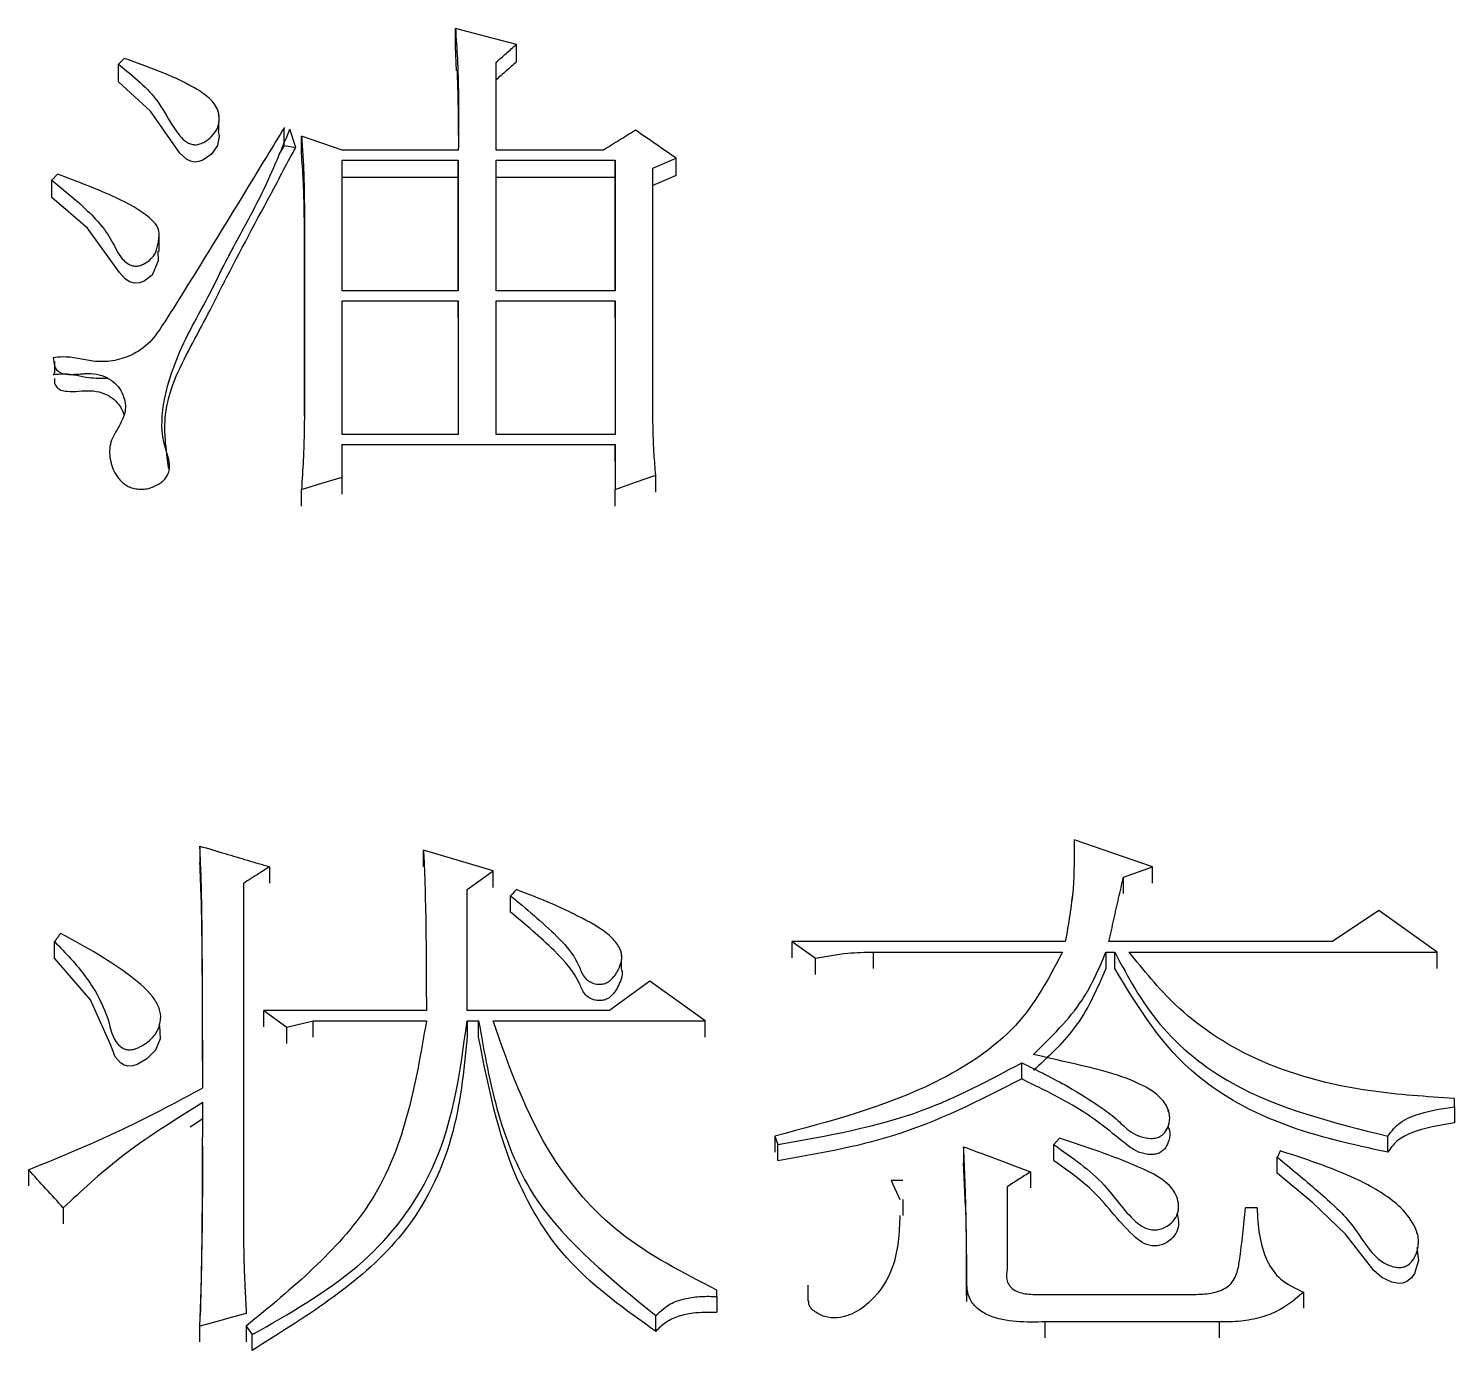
# Model space of a CAD drawing. Header units: millimetres. Extents: x 2063 to 4500, y 825 to 2548.
# Drawn here: x 2682.61 to 2687.93, y 2291.07 to 2296 of the extents above; entities that cross this region are included whole.
import ezdxf

# ---------------------------------------------------------------- set-up
doc = ezdxf.new("R2010")
doc.units = ezdxf.units.MM

msp = doc.modelspace()

# ---------------------------------------------------------------- linework, layer by layer
at = {"color": 7, "linetype": 'Continuous', "lineweight": 25}
for p, q in [((2684.2046, 2295.9317), (2684.2046, 2295.9971)), ((2684.2091, 2295.84), (2684.2046, 2295.9317)), ((2684.4318, 2295.8725), (2684.4318, 2295.9379)), ((2682.9715, 2295.886), (2682.9498, 2295.8638)), ((2682.9498, 2295.7985), (2682.9498, 2295.8638)), ((2684.3561, 2295.5441), (2684.3561, 2295.8712)), ((2683.323, 2295.6706), (2683.323, 2295.68)), ((2683.323, 2295.6149), (2683.323, 2295.6508)), ((2683.6097, 2295.5536), (2683.5881, 2295.6223)), ((2683.6313, 2295.5313), (2683.6313, 2295.5962)), ((2683.5664, 2295.561), (2683.5478, 2295.5308)), ((2683.5664, 2295.561), (2683.6097, 2295.5536)), ((2684.2155, 2295.5441), (2683.7828, 2295.5441)), ((2684.7563, 2295.5441), (2684.3561, 2295.5441)), ((2683.7828, 2295.5068), (2684.2155, 2295.5068)), ((2683.7828, 2295.0205), (2683.7828, 2295.5068)), ((2684.2155, 2295.5068), (2684.2155, 2295.0205)), ((2684.2155, 2295.442), (2684.2155, 2295.5068)), ((2684.3561, 2295.5068), (2684.7996, 2295.5068)), ((2684.3561, 2295.0205), (2684.3561, 2295.5068)), ((2684.7996, 2295.5068), (2684.7996, 2295.0205)), ((2684.7996, 2295.442), (2684.7996, 2295.5068)), ((2685.0268, 2295.4494), (2685.0268, 2295.5143)), ((2682.7227, 2295.4546), (2682.701, 2295.4322)), ((2684.2155, 2295.442), (2683.7828, 2295.442)), ((2684.2155, 2295.0205), (2684.2155, 2295.442)), ((2684.7996, 2295.442), (2684.3561, 2295.442)), ((2684.7996, 2295.0205), (2684.7996, 2295.442)), ((2684.9402, 2294.5458), (2684.9402, 2295.477)), ((2685.0268, 2295.4494), (2684.9402, 2295.4122)), ((2682.701, 2295.3675), (2682.701, 2295.4322)), ((2683.6421, 2295.3426), (2683.6421, 2294.5534)), ((2683.6421, 2295.3426), (2683.6421, 2295.278)), ((2683.6421, 2294.5534), (2683.6421, 2295.278)), ((2683.1012, 2295.1669), (2683.1012, 2295.2317)), ((2684.2155, 2295.0205), (2683.7828, 2295.0205)), ((2684.7996, 2295.0205), (2684.3561, 2295.0205)), ((2683.7828, 2294.9829), (2684.2155, 2294.9829)), ((2683.7828, 2294.4854), (2683.7828, 2294.9829)), ((2684.2155, 2294.9829), (2684.2155, 2294.4854)), ((2684.2155, 2294.9188), (2684.2155, 2294.9829)), ((2684.3561, 2294.9829), (2684.7996, 2294.9829)), ((2684.3561, 2294.4854), (2684.3561, 2294.9829)), ((2684.7996, 2294.9829), (2684.7996, 2294.4854)), ((2684.7996, 2294.9188), (2684.7996, 2294.9829)), ((2682.7119, 2294.7465), (2682.7119, 2294.7571)), ((2684.2155, 2294.4854), (2683.7828, 2294.4854)), ((2684.7996, 2294.4854), (2684.3561, 2294.4854)), ((2683.7828, 2294.4475), (2684.7996, 2294.4475)), ((2683.7828, 2294.3263), (2683.7828, 2294.4475)), ((2684.7996, 2294.4475), (2684.7996, 2294.2808)), ((2684.7996, 2294.3842), (2684.7996, 2294.4475)), ((2683.7828, 2294.2632), (2683.7828, 2294.3263)), ((2684.951, 2294.2708), (2684.951, 2294.3339)), ((2683.6313, 2294.2178), (2683.6313, 2294.2808)), ((2684.7996, 2294.2177), (2684.7996, 2294.2808)), ((2683.2527, 2292.9522), (2683.2527, 2292.891)), ((2686.8008, 2292.875), (2686.5087, 2292.9754)), ((2684.3453, 2292.8595), (2684.0857, 2292.9368)), ((2684.0857, 2292.8756), (2684.0857, 2292.9368)), ((2683.5124, 2292.875), (2683.5124, 2292.8138)), ((2684.2479, 2292.7899), (2684.3453, 2292.8595)), ((2684.3453, 2292.7984), (2684.3453, 2292.8595)), ((2686.6926, 2292.8363), (2686.8008, 2292.875)), ((2686.6926, 2292.7752), (2686.6926, 2292.8363)), ((2686.8008, 2292.8138), (2686.8008, 2292.875)), ((2683.415, 2292.8131), (2683.415, 2291.5973)), ((2684.2479, 2292.3399), (2684.2479, 2292.7899)), ((2684.4103, 2292.7055), (2684.4103, 2292.7668)), ((2686.5017, 2292.7659), (2686.4999, 2292.7455)), ((2687.6446, 2292.7125), (2687.4715, 2292.5962)), ((2687.8609, 2292.5574), (2687.6446, 2292.7125)), ((2682.7118, 2292.5352), (2682.7118, 2292.5962)), ((2685.4595, 2292.5962), (2685.546, 2292.5342)), ((2686.4763, 2292.5962), (2685.4595, 2292.5962)), ((2685.4595, 2292.5355), (2685.4595, 2292.5962)), ((2687.4715, 2292.5962), (2686.6386, 2292.5962)), ((2684.8227, 2292.5432), (2684.8227, 2292.5542)), ((2684.8227, 2292.4932), (2684.8227, 2292.5287)), ((2685.546, 2292.4735), (2685.546, 2292.5342)), ((2685.7623, 2292.5574), (2686.4655, 2292.5574)), ((2685.7623, 2292.4968), (2685.7623, 2292.5574)), ((2686.6277, 2292.5574), (2686.6602, 2292.5574)), ((2686.6277, 2292.5574), (2686.6277, 2292.4968)), ((2686.6602, 2292.4968), (2686.6602, 2292.5574)), ((2686.7143, 2292.5574), (2687.8609, 2292.5574)), ((2687.8609, 2292.4968), (2687.8609, 2292.5574)), ((2684.9294, 2292.4487), (2684.778, 2292.3399)), ((2685.135, 2292.301), (2684.9294, 2292.4487)), ((2683.102, 2292.3419), (2683.102, 2292.3455)), ((2683.4907, 2292.3399), (2683.5773, 2292.2776)), ((2684.0965, 2292.3399), (2683.4907, 2292.3399)), ((2683.4907, 2292.2795), (2683.4907, 2292.3399)), ((2683.5773, 2292.2776), (2683.6746, 2292.301)), ((2683.6746, 2292.301), (2684.0965, 2292.301)), ((2683.6746, 2292.2406), (2683.6746, 2292.301)), ((2684.778, 2292.3399), (2684.2479, 2292.3399)), ((2684.2479, 2292.301), (2684.2912, 2292.301)), ((2684.2479, 2292.301), (2684.2479, 2292.2406)), ((2684.2912, 2292.2406), (2684.2912, 2292.301)), ((2684.3453, 2292.301), (2685.135, 2292.301)), ((2685.135, 2292.2406), (2685.135, 2292.301)), ((2683.102, 2292.2848), (2683.102, 2292.2883)), ((2683.5773, 2292.2173), (2683.5773, 2292.2776)), ((2686.314, 2292.0847), (2686.314, 2292.1452)), ((2683.2636, 2291.9911), (2683.2636, 2291.9944)), ((2687.9258, 2291.9812), (2687.9258, 2292.0124)), ((2687.9258, 2291.9812), (2687.9258, 2291.9212)), ((2683.2636, 2291.9365), (2683.2166, 2291.9051)), ((2686.8595, 2291.9642), (2686.8596, 2291.9705)), ((2685.3946, 2291.8717), (2685.4054, 2291.8404)), ((2685.3946, 2291.8717), (2685.3946, 2291.8119)), ((2685.4054, 2291.7806), (2685.4054, 2291.8404)), ((2686.0977, 2291.8325), (2686.0977, 2291.7728)), ((2686.4547, 2291.8638), (2686.433, 2291.8403)), ((2687.677, 2291.8119), (2687.677, 2291.8717)), ((2686.104, 2291.6102), (2686.0977, 2291.7725)), ((2687.266, 2291.7335), (2687.266, 2291.7935)), ((2682.6147, 2291.7462), (2682.6147, 2291.6866)), ((2686.3465, 2291.7385), (2686.3465, 2291.6789)), ((2685.8271, 2291.7071), (2685.8602, 2291.6363)), ((2685.8706, 2291.7071), (2685.8271, 2291.7071)), ((2686.26, 2291.6836), (2686.26, 2291.3771)), ((2685.8721, 2291.5758), (2685.8721, 2291.6353)), ((2686.8908, 2291.6472), (2686.8908, 2291.6482)), ((2682.7443, 2291.6052), (2682.7443, 2291.5458)), ((2687.1903, 2291.6051), (2687.147, 2291.6051)), ((2687.7852, 2291.5095), (2687.7852, 2291.5173)), ((2685.1782, 2291.2747), (2685.1782, 2291.2984)), ((2685.5178, 2291.3168), (2685.5178, 2291.2577)), ((2686.1085, 2291.2787), (2686.1085, 2291.3378)), ((2686.1085, 2291.2784), (2686.1085, 2291.2935)), ((2686.1086, 2291.3157), (2686.1086, 2291.2563)), ((2687.3634, 2291.2905), (2687.3634, 2291.2315)), ((2685.1782, 2291.2747), (2685.1782, 2291.2157)), ((2686.3898, 2291.2826), (2686.9631, 2291.2826)), ((2684.9511, 2291.1449), (2684.9511, 2291.2037)), ((2683.2528, 2291.1055), (2683.2528, 2291.1643)), ((2683.4258, 2291.1643), (2683.4475, 2291.1327)), ((2683.4258, 2291.1643), (2683.4258, 2291.1055)), ((2683.4258, 2291.1643), (2683.4258, 2291.1527)), ((2687.0496, 2291.1801), (2686.4006, 2291.1801)), ((2686.4006, 2291.1801), (2686.4006, 2291.1212)), ((2687.0496, 2291.1801), (2687.0496, 2291.1212))]:
    msp.add_line(p, q, dxfattribs=at)
at = {"color": 7, "linetype": 'Continuous', "lineweight": 25, "flags": 128}
for points in [[(2684.4318, 2295.9379), (2684.3182, 2295.9675), (2684.2046, 2295.9971)], [(2683.3215, 2295.6136), (2683.325, 2295.5958), (2683.3183, 2295.5613), (2683.2961, 2295.5296), (2683.2637, 2295.5066), (2683.2491, 2295.5013), (2683.2343, 2295.4994), (2683.218, 2295.5025), (2683.2028, 2295.51), (2683.1785, 2295.5325), (2683.0693, 2295.689), (2682.9498, 2295.7985), (2682.9498, 2295.7985)], [(2683.5664, 2295.561), (2683.5664, 2295.5902), (2683.5664, 2295.6081), (2683.5664, 2295.626)], [(2683.7828, 2295.5441), (2683.707, 2295.5701), (2683.6313, 2295.5962)], [(2684.9402, 2295.477), (2684.9835, 2295.4956), (2685.0268, 2295.5143)], [(2683.0969, 2295.1677), (2683.0975, 2295.1324), (2683.0746, 2295.0785), (2683.0452, 2295.0563), (2683.0276, 2295.0497), (2683.0098, 2295.0482), (2682.9911, 2295.0535), (2682.9745, 2295.0648), (2682.9538, 2295.0879), (2682.834, 2295.2535), (2682.701, 2295.3675), (2682.701, 2295.3675)], [(2683.6313, 2294.2808), (2683.7071, 2294.3036), (2683.7828, 2294.3263)], [(2684.7996, 2294.2808), (2684.8753, 2294.3074), (2684.951, 2294.3339)], [(2684.4318, 2292.7899), (2684.4263, 2292.784), (2684.4183, 2292.7754), (2684.4102, 2292.7667)], [(2683.1016, 2292.2843), (2683.1027, 2292.2823), (2683.1051, 2292.2341), (2683.0875, 2292.192), (2683.0558, 2292.1602), (2683.0197, 2292.1393), (2683.0026, 2292.1341), (2682.9842, 2292.1331), (2682.9713, 2292.1365), (2682.9568, 2292.1455), (2682.938, 2292.1673), (2682.9195, 2292.2135), (2682.8454, 2292.3792), (2682.7118, 2292.5352), (2682.7118, 2292.5352)], [(2686.433, 2291.7806), (2686.433, 2291.8022), (2686.433, 2291.8213), (2686.433, 2291.8403)], [(2687.7852, 2291.4573), (2687.7914, 2291.4083), (2687.7769, 2291.3606), (2687.7653, 2291.3438), (2687.7484, 2291.33), (2687.7339, 2291.3247), (2687.7182, 2291.3235), (2687.6923, 2291.3279), (2687.6554, 2291.3451), (2687.6258, 2291.3713), (2687.5198, 2291.5066), (2687.3985, 2291.6234), (2687.266, 2291.7334), (2687.266, 2291.7334)], [(2683.4258, 2291.2116), (2683.3785, 2291.1987), (2683.3311, 2291.1857), (2683.2528, 2291.1643)], [(2683.4475, 2291.0739), (2683.4475, 2291.1), (2683.4475, 2291.1164), (2683.4475, 2291.1327)]]:
    msp.add_lwpolyline(points, dxfattribs=at)
at = {"color": 7, "linetype": 'Continuous', "lineweight": 25}
for points, knots in [([(2684.2046, 2295.9971), (2684.2074, 2295.9595), (2684.2105, 2295.9172), (2684.2126, 2295.8724), (2684.2131, 2295.8606), (2684.2136, 2295.8488), (2684.2141, 2295.8347), (2684.2145, 2295.8205), (2684.2149, 2295.8063), (2684.2152, 2295.7922), (2684.2155, 2295.778), (2684.2157, 2295.7638), (2684.2159, 2295.7497), (2684.2161, 2295.7355), (2684.2162, 2295.7213), (2684.2163, 2295.7071), (2684.2163, 2295.6929), (2684.2163, 2295.6787), (2684.2163, 2295.6646), (2684.2163, 2295.6504), (2684.2162, 2295.6385), (2684.2162, 2295.6291), (2684.2161, 2295.622), (2684.2161, 2295.6149), (2684.216, 2295.6078), (2684.216, 2295.6007), (2684.2159, 2295.5935), (2684.2158, 2295.5864), (2684.2158, 2295.5793), (2684.2157, 2295.5722), (2684.2157, 2295.5651), (2684.2156, 2295.5557), (2684.2155, 2295.5487), (2684.2155, 2295.5441)], [0, 0, 0, 0, 0.250151, 0.281419, 0.297053, 0.328322, 0.35959, 0.390858, 0.422126, 0.453395, 0.484663, 0.515931, 0.5472, 0.578468, 0.609736, 0.641004, 0.672273, 0.703541, 0.734809, 0.766077, 0.797346, 0.81298, 0.828614, 0.844248, 0.859882, 0.875516, 0.891151, 0.906785, 0.922419, 0.938053, 0.953687, 0.969321, 1, 1, 1, 1]), ([(2684.3561, 2295.8712), (2684.3687, 2295.8823), (2684.3939, 2295.9045), (2684.4192, 2295.9268), (2684.4318, 2295.9379)], [0, 0, 0, 0, 0.5000004, 1, 1, 1, 1]), ([(2682.9498, 2295.8638), (2683.0049, 2295.8193), (2683.1024, 2295.7406), (2683.149, 2295.6274), (2683.1967, 2295.5775), (2683.2171, 2295.5668), (2683.2351, 2295.5631), (2683.2543, 2295.5668), (2683.2757, 2295.5771), (2683.3, 2295.5961), (2683.321, 2295.6253), (2683.3271, 2295.6612), (2683.3195, 2295.7032), (2683.2836, 2295.7457), (2683.17, 2295.8153), (2683.0595, 2295.8546), (2682.9715, 2295.886)], [0, 0, 0, 0, 0.207529, 0.367373, 0.400836, 0.41667, 0.431354, 0.448141, 0.466694, 0.497248, 0.538464, 0.578549, 0.619959, 0.682144, 0.746848, 1, 1, 1, 1]), ([(2684.4318, 2295.8725), (2684.4192, 2295.8614), (2684.3939, 2295.8392), (2684.3687, 2295.817), (2684.3561, 2295.8059)], [0, 0, 0, 0, 0.499998, 1, 1, 1, 1]), ([(2684.211, 2295.8402), (2684.2107, 2295.8398), (2684.2104, 2295.8391), (2684.2123, 2295.7953), (2684.2151, 2295.7038), (2684.2155, 2295.6253), (2684.2156, 2295.5789), (2684.2156, 2295.567), (2684.2156, 2295.5677), (2684.2156, 2295.5679)], [0, 0, 0, 0, 0.0810768, 0.1174488, 0.5565368, 0.7543349, 0.8942705, 0.9630501, 1, 1, 1, 1]), ([(2683.5682, 2295.629), (2683.5461, 2295.593), (2683.4357, 2295.4128), (2683.2859, 2295.1666), (2683.1423, 2294.9355), (2683.0706, 2294.8269), (2683.0042, 2294.7795), (2682.9282, 2294.7565), (2682.8399, 2294.7548), (2682.768, 2294.7786), (2682.7178, 2294.7722), (2682.7064, 2294.7707)], [0, 0, 0, 0, 0.101091, 0.505417, 0.686144, 0.747623, 0.809949, 0.856214, 0.902538, 0.977672, 1, 1, 1, 1]), ([(2682.7119, 2294.7571), (2682.7113, 2294.7519), (2682.7101, 2294.7412), (2682.7169, 2294.7286), (2682.7249, 2294.7202), (2682.736, 2294.7135), (2682.76, 2294.7078), (2682.7905, 2294.7096), (2682.8181, 2294.7114), (2682.8459, 2294.7128), (2682.8787, 2294.7089), (2682.9154, 2294.6937), (2682.9443, 2294.6704), (2682.9637, 2294.6417), (2682.9748, 2294.6103), (2682.9779, 2294.5671), (2682.9532, 2294.5159), (2682.9149, 2294.4574), (2682.9154, 2294.3896), (2682.9362, 2294.3352), (2682.9664, 2294.3026), (2682.99, 2294.2895), (2683.0092, 2294.2834), (2683.0298, 2294.2807), (2683.0512, 2294.2818), (2683.0722, 2294.2868), (2683.0918, 2294.2952), (2683.1093, 2294.306), (2683.123, 2294.3189), (2683.1328, 2294.3339), (2683.1443, 2294.3664), (2683.133, 2294.4092), (2683.106, 2294.495), (2683.1184, 2294.6544), (2683.1906, 2294.8329), (2683.2783, 2294.9844), (2683.3169, 2295.0644), (2683.3372, 2295.1047), (2683.3432, 2295.1166), (2683.3452, 2295.1205), (2683.3468, 2295.1234), (2683.3498, 2295.1292), (2683.361, 2295.1504), (2683.4036, 2295.2315), (2683.4924, 2295.3898), (2683.5531, 2295.5374), (2683.5881, 2295.6223)], [0, 0, 0, 0, 0.00737, 0.015009, 0.018555, 0.022128, 0.030111, 0.045178, 0.055064, 0.060343, 0.075509, 0.090437, 0.104896, 0.120548, 0.135595, 0.150698, 0.180779, 0.211233, 0.242231, 0.273349, 0.290015, 0.297441, 0.304692, 0.312416, 0.319982, 0.327794, 0.336224, 0.34425, 0.351944, 0.359644, 0.367692, 0.398957, 0.418859, 0.492604, 0.619034, 0.682459, 0.727701, 0.740175, 0.743874, 0.745883, 0.74615, 0.748384, 0.7547, 0.77878, 0.872725, 1, 1, 1, 1]), ([(2683.6313, 2295.5962), (2683.6333, 2295.5706), (2683.6371, 2295.5193), (2683.6409, 2295.4348), (2683.6417, 2295.3758), (2683.6421, 2295.3426)], [0, 0, 0, 0, 0.303893, 0.607799, 1, 1, 1, 1]), ([(2684.8753, 2295.6185), (2684.8555, 2295.6061), (2684.8158, 2295.5813), (2684.7762, 2295.5565), (2684.7563, 2295.5441)], [0, 0, 0, 0, 0.5, 1, 1, 1, 1]), ([(2685.0268, 2295.5143), (2685.0015, 2295.5316), (2684.951, 2295.5664), (2684.9006, 2295.6012), (2684.8753, 2295.6185)], [0, 0, 0, 0, 0.499999, 1, 1, 1, 1]), ([(2683.1372, 2294.3573), (2683.1269, 2294.4303), (2683.1042, 2294.592), (2683.2043, 2294.7867), (2683.2842, 2294.9338), (2683.3245, 2295.0156), (2683.4064, 2295.175), (2683.4941, 2295.3373), (2683.5777, 2295.4943), (2683.6002, 2295.5361), (2683.6068, 2295.5484), (2683.6089, 2295.5523), (2683.6097, 2295.5536)], [0, 0, 0, 0, 0.170464, 0.377976, 0.481664, 0.549904, 0.585303, 0.888417, 0.96815, 0.99006, 0.996526, 1, 1, 1, 1]), ([(2683.6421, 2295.278), (2683.6418, 2295.3037), (2683.641, 2295.3552), (2683.6382, 2295.4397), (2683.6338, 2295.4983), (2683.6313, 2295.5313)], [0, 0, 0, 0, 0.304283, 0.608582, 1, 1, 1, 1]), ([(2682.701, 2295.4322), (2682.7415, 2295.3995), (2682.8262, 2295.3309), (2682.918, 2295.2325), (2682.9485, 2295.1531), (2682.9787, 2295.1246), (2682.9946, 2295.1155), (2683.0088, 2295.1119), (2683.0244, 2295.1126), (2683.0445, 2295.1191), (2683.0666, 2295.1333), (2683.0888, 2295.1583), (2683.0972, 2295.194), (2683.1043, 2295.23), (2683.0936, 2295.2657), (2683.0427, 2295.3149), (2682.918, 2295.3819), (2682.7967, 2295.427), (2682.7227, 2295.4546)], [0, 0, 0, 0, 0.145124, 0.304252, 0.383323, 0.40611, 0.420719, 0.431527, 0.442364, 0.458238, 0.484495, 0.512276, 0.553409, 0.599258, 0.628708, 0.668116, 0.797317, 1, 1, 1, 1]), ([(2682.7064, 2294.7707), (2682.7084, 2294.7606), (2682.7119, 2294.7428), (2682.7121, 2294.722), (2682.7102, 2294.7111), (2682.7084, 2294.7081), (2682.7073, 2294.7073), (2682.7068, 2294.707), (2682.7065, 2294.7069), (2682.7064, 2294.7069)], [0, 0, 0, 0, 0.493604, 0.861876, 0.955662, 0.982084, 0.991539, 0.995796, 1, 1, 1, 1]), ([(2682.9102, 2294.694), (2682.8868, 2294.6937), (2682.8316, 2294.6931), (2682.7651, 2294.7136), (2682.7199, 2294.7084), (2682.7064, 2294.7069)], [0, 0, 0, 0, 0.339873, 0.802206, 1, 1, 1, 1]), ([(2682.7119, 2294.6933), (2682.7113, 2294.6877), (2682.7101, 2294.6763), (2682.7178, 2294.6632), (2682.7269, 2294.6549), (2682.7392, 2294.6486), (2682.7797, 2294.6414), (2682.8313, 2294.6526), (2682.8894, 2294.6423), (2682.9258, 2294.6234), (2682.9522, 2294.5966), (2682.9659, 2294.5749), (2682.9685, 2294.5623), (2682.9688, 2294.5611)], [0, 0, 0, 0, 0.061337, 0.123567, 0.151718, 0.180699, 0.247393, 0.495687, 0.618225, 0.741474, 0.859447, 0.986915, 1, 1, 1, 1]), ([(2683.6421, 2294.5534), (2683.6418, 2294.5264), (2683.6412, 2294.4724), (2683.6377, 2294.3815), (2683.6337, 2294.3177), (2683.6313, 2294.2808)], [0, 0, 0, 0, 0.297543, 0.595099, 1, 1, 1, 1]), ([(2684.951, 2294.3339), (2684.9487, 2294.36), (2684.9444, 2294.4083), (2684.9414, 2294.479), (2684.9406, 2294.5236), (2684.9402, 2294.5458)], [0, 0, 0, 0, 0.368696, 0.68428, 1, 1, 1, 1]), ([(2683.2636, 2292.0515), (2683.2635, 2292.1015), (2683.2634, 2292.1577), (2683.2633, 2292.217), (2683.2633, 2292.2326), (2683.2632, 2292.245), (2683.2632, 2292.2606), (2683.2632, 2292.2762), (2683.2631, 2292.3011), (2683.263, 2292.3261), (2683.2629, 2292.3572), (2683.2628, 2292.3821), (2683.2627, 2292.4132), (2683.2626, 2292.4381), (2683.2624, 2292.4817), (2683.2621, 2292.5252), (2683.2618, 2292.5873), (2683.2609, 2292.6752), (2683.2598, 2292.7631), (2683.2577, 2292.8325), (2683.2568, 2292.8577), (2683.256, 2292.8766), (2683.2554, 2292.8924), (2683.2548, 2292.905), (2683.2543, 2292.9176), (2683.2536, 2292.9333), (2683.253, 2292.9459), (2683.2527, 2292.9522)], [0, 0, 0, 0, 0.165615, 0.186317, 0.196668, 0.21737, 0.227722, 0.248424, 0.269126, 0.31053, 0.331232, 0.372636, 0.393338, 0.434742, 0.455444, 0.538253, 0.579657, 0.662465, 0.831215, 0.873409, 0.894506, 0.915603, 0.9367, 0.947248, 0.957797, 0.978898, 1, 1, 1, 1]), ([(2683.2527, 2292.9522), (2683.2842, 2292.9428), (2683.3433, 2292.9253), (2683.4298, 2292.8995), (2683.4848, 2292.8832), (2683.5124, 2292.875)], [0, 0, 0, 0, 0.364009, 0.682004, 1, 1, 1, 1]), ([(2686.5087, 2292.9754), (2686.5094, 2292.9147), (2686.5105, 2292.821), (2686.4935, 2292.6947), (2686.482, 2292.6291), (2686.4763, 2292.5962)], [0, 0, 0, 0, 0.4788373, 0.7392205, 1, 1, 1, 1]), ([(2683.2635, 2292.0514), (2683.2634, 2292.0813), (2683.2633, 2292.1612), (2683.263, 2292.2907), (2683.2625, 2292.3965), (2683.2621, 2292.4649), (2683.2619, 2292.4959), (2683.2616, 2292.5705), (2683.2603, 2292.6573), (2683.258, 2292.7765), (2683.2548, 2292.846), (2683.2527, 2292.8907)], [0, 0, 0, 0, 0.106229, 0.28391, 0.461592, 0.483802, 0.528222, 0.572642, 0.750327, 0.839168, 1, 1, 1, 1]), ([(2684.0857, 2292.9368), (2684.0872, 2292.9094), (2684.0894, 2292.8682), (2684.0923, 2292.7721), (2684.0944, 2292.6759), (2684.0952, 2292.5899), (2684.0955, 2292.5571), (2684.0956, 2292.5485), (2684.0956, 2292.5399), (2684.0957, 2292.5296), (2684.0958, 2292.5192), (2684.0958, 2292.5106), (2684.0959, 2292.502), (2684.0959, 2292.4934), (2684.096, 2292.483), (2684.0961, 2292.4727), (2684.0961, 2292.4623), (2684.0961, 2292.4537), (2684.0962, 2292.4451), (2684.0962, 2292.4365), (2684.0962, 2292.4261), (2684.0963, 2292.4175), (2684.0963, 2292.4106), (2684.0963, 2292.4054), (2684.0963, 2292.4002), (2684.0963, 2292.3951), (2684.0964, 2292.3899), (2684.0964, 2292.3847), (2684.0964, 2292.3795), (2684.0964, 2292.3743), (2684.0964, 2292.3692), (2684.0964, 2292.364), (2684.0964, 2292.3597), (2684.0965, 2292.3554), (2684.0965, 2292.349), (2684.0965, 2292.3436), (2684.0965, 2292.3399)], [0, 0, 0, 0, 0.138343, 0.207516, 0.484205, 0.622549, 0.639842, 0.648489, 0.665782, 0.683074, 0.700367, 0.71766, 0.726307, 0.7436, 0.760893, 0.778185, 0.795478, 0.812771, 0.821418, 0.838711, 0.856004, 0.873296, 0.881943, 0.890589, 0.899236, 0.907882, 0.916529, 0.925175, 0.933822, 0.942468, 0.951115, 0.959761, 0.968407, 0.972731, 0.981377, 1, 1, 1, 1]), ([(2683.5124, 2292.875), (2683.4992, 2292.8666), (2683.4765, 2292.8522), (2683.444, 2292.8315), (2683.4247, 2292.8193), (2683.415, 2292.8131)], [0, 0, 0, 0, 0.404151, 0.702075, 1, 1, 1, 1]), ([(2686.6386, 2292.5962), (2686.6448, 2292.6238), (2686.6569, 2292.6777), (2686.6749, 2292.7577), (2686.6867, 2292.8101), (2686.6926, 2292.8363)], [0, 0, 0, 0, 0.344184, 0.672092, 1, 1, 1, 1]), ([(2684.4103, 2292.7668), (2684.4177, 2292.7607), (2684.4547, 2292.7305), (2684.5477, 2292.65), (2684.6489, 2292.559), (2684.6774, 2292.471), (2684.6991, 2292.4493), (2684.7188, 2292.44), (2684.7395, 2292.4365), (2684.7585, 2292.4387), (2684.7764, 2292.4468), (2684.7982, 2292.4671), (2684.8154, 2292.4978), (2684.8277, 2292.5351), (2684.8183, 2292.5745), (2684.7773, 2292.6271), (2684.6863, 2292.6803), (2684.566, 2292.7382), (2684.4767, 2292.7727), (2684.4318, 2292.7899)], [0, 0, 0, 0, 0.025946, 0.129765, 0.338783, 0.385933, 0.404152, 0.422428, 0.440778, 0.454644, 0.468541, 0.48998, 0.535407, 0.570955, 0.607001, 0.655235, 0.757864, 0.878395, 1, 1, 1, 1]), ([(2684.8225, 2292.4929), (2684.8227, 2292.4926), (2684.8279, 2292.4813), (2684.8206, 2292.4482), (2684.8029, 2292.4111), (2684.7758, 2292.3847), (2684.7544, 2292.3769), (2684.7365, 2292.3761), (2684.718, 2292.3797), (2684.6999, 2292.388), (2684.6791, 2292.4078), (2684.6563, 2292.4743), (2684.5628, 2292.5786), (2684.4657, 2292.6594), (2684.4103, 2292.7055)], [0, 0, 0, 0, 0.001631, 0.062853, 0.163889, 0.211021, 0.234976, 0.258905, 0.283733, 0.31285, 0.343972, 0.415614, 0.666074, 1, 1, 1, 1]), ([(2682.7118, 2292.5962), (2682.7526, 2292.5539), (2682.8441, 2292.4589), (2682.9064, 2292.3346), (2682.9249, 2292.2519), (2682.9376, 2292.2271), (2682.9505, 2292.2101), (2682.967, 2292.1984), (2682.9806, 2292.1935), (2682.9969, 2292.1929), (2683.0206, 2292.1988), (2683.0542, 2292.2173), (2683.0904, 2292.2497), (2683.1081, 2292.2943), (2683.107, 2292.3391), (2683.076, 2292.4015), (2682.9934, 2292.4723), (2682.8738, 2292.5507), (2682.7826, 2292.6005), (2682.7353, 2292.6263), (2682.7335, 2292.6273)], [0, 0, 0, 0, 0.148093, 0.332862, 0.364698, 0.380614, 0.406973, 0.418965, 0.429085, 0.43924, 0.454283, 0.483092, 0.528609, 0.572041, 0.609672, 0.651115, 0.755731, 0.873051, 0.995164, 1, 1, 1, 1]), ([(2682.7335, 2292.6273), (2682.7317, 2292.6246), (2682.7271, 2292.6181), (2682.7199, 2292.6078), (2682.7145, 2292.6001), (2682.7119, 2292.5962)], [0, 0, 0, 0, 0.2564518, 0.6282259, 1, 1, 1, 1]), ([(2686.4655, 2292.5574), (2686.4158, 2292.4618), (2686.3147, 2292.2672), (2685.9334, 2292.0154), (2685.6005, 2291.9266), (2685.3946, 2291.8717)], [0, 0, 0, 0, 0.2692448, 0.5481753, 1, 1, 1, 1]), ([(2685.546, 2292.5342), (2685.5858, 2292.5419), (2685.6569, 2292.5557), (2685.7301, 2292.5569), (2685.7623, 2292.5574)], [0, 0, 0, 0, 0.558835, 1, 1, 1, 1]), ([(2686.3573, 2292.1764), (2686.424, 2292.2412), (2686.5425, 2292.3563), (2686.6018, 2292.4963), (2686.6277, 2292.5574)], [0, 0, 0, 0, 0.563817, 1, 1, 1, 1]), ([(2686.6602, 2292.5574), (2686.7094, 2292.4651), (2686.8092, 2292.278), (2687.145, 2292.0043), (2687.4737, 2291.9224), (2687.677, 2291.8717)], [0, 0, 0, 0, 0.270771, 0.548729, 1, 1, 1, 1]), ([(2687.9258, 2292.0124), (2687.8216, 2292.019), (2687.5654, 2292.0352), (2687.1892, 2292.1338), (2686.8913, 2292.336), (2686.7679, 2292.4904), (2686.7143, 2292.5574)], [0, 0, 0, 0, 0.214752, 0.527903, 0.794745, 1, 1, 1, 1]), ([(2686.6277, 2292.4965), (2686.5938, 2292.4187), (2686.5328, 2292.2785), (2686.4113, 2292.1659), (2686.3573, 2292.1159)], [0, 0, 0, 0, 0.555147, 1, 1, 1, 1]), ([(2687.677, 2291.8116), (2687.5468, 2291.8403), (2687.2896, 2291.897), (2686.8922, 2292.1117), (2686.7473, 2292.3521), (2686.6602, 2292.4965)], [0, 0, 0, 0, 0.290646, 0.573901, 1, 1, 1, 1]), ([(2684.0965, 2292.301), (2684.0554, 2292.0595), (2683.9811, 2291.6225), (2683.5974, 2291.3059), (2683.4258, 2291.1643)], [0, 0, 0, 0, 0.552698, 1, 1, 1, 1]), ([(2683.4475, 2291.1327), (2683.5855, 2291.2108), (2683.8574, 2291.3645), (2684.1778, 2291.7705), (2684.2215, 2292.101), (2684.2479, 2292.301)], [0, 0, 0, 0, 0.289357, 0.569882, 1, 1, 1, 1]), ([(2684.2912, 2292.301), (2684.333, 2292.0668), (2684.4084, 2291.6436), (2684.7835, 2291.3395), (2684.9511, 2291.2037)], [0, 0, 0, 0, 0.55346, 1, 1, 1, 1]), ([(2685.1782, 2291.2984), (2685.0513, 2291.3636), (2684.8009, 2291.4921), (2684.5045, 2291.8452), (2684.4054, 2292.129), (2684.3453, 2292.301)], [0, 0, 0, 0, 0.288413, 0.568681, 1, 1, 1, 1]), ([(2684.2479, 2292.2403), (2684.2358, 2292.1144), (2684.2114, 2291.8612), (2683.9959, 2291.4158), (2683.657, 2291.2043), (2683.4475, 2291.0736)], [0, 0, 0, 0, 0.2743384, 0.5515004, 1, 1, 1, 1]), ([(2684.9511, 2291.1445), (2684.8381, 2291.225), (2684.615, 2291.3839), (2684.3829, 2291.7689), (2684.3258, 2292.0622), (2684.2912, 2292.2403)], [0, 0, 0, 0, 0.287076, 0.566904, 1, 1, 1, 1]), ([(2685.4054, 2291.8404), (2685.5901, 2291.8733), (2685.917, 2291.9315), (2686.1937, 2292.0804), (2686.314, 2292.1452)], [0, 0, 0, 0, 0.565186, 1, 1, 1, 1]), ([(2686.314, 2292.1452), (2686.372, 2292.1166), (2686.4763, 2292.0651), (2686.5943, 2291.9912), (2686.6716, 2291.9338), (2686.7104, 2291.8914), (2686.7548, 2291.8689), (2686.7889, 2291.8622), (2686.8159, 2291.8646), (2686.8342, 2291.8724), (2686.8505, 2291.8882), (2686.8633, 2291.9142), (2686.8676, 2291.949), (2686.8531, 2291.9902), (2686.8192, 2292.0296), (2686.7069, 2292.0963), (2686.5431, 2292.133), (2686.4045, 2292.1653), (2686.3573, 2292.1763)], [0, 0, 0, 0, 0.1508023, 0.2709956, 0.3310658, 0.3838686, 0.4145429, 0.4453603, 0.4595077, 0.473787, 0.4897829, 0.5152396, 0.5501128, 0.5845227, 0.6315599, 0.6798073, 0.8910095, 1, 1, 1, 1]), ([(2682.6147, 2291.7462), (2682.7401, 2291.798), (2682.9636, 2291.8902), (2683.1721, 2292.0023), (2683.2636, 2292.0515)], [0, 0, 0, 0, 0.561153, 1, 1, 1, 1]), ([(2686.314, 2292.0847), (2686.1579, 2292.0052), (2685.8764, 2291.8616), (2685.5505, 2291.8054), (2685.4054, 2291.7803)], [0, 0, 0, 0, 0.554508, 1, 1, 1, 1]), ([(2686.8577, 2291.9095), (2686.8601, 2291.9045), (2686.868, 2291.8874), (2686.8642, 2291.8586), (2686.853, 2291.8318), (2686.838, 2291.8154), (2686.8225, 2291.8067), (2686.8023, 2291.8026), (2686.7737, 2291.8044), (2686.7357, 2291.8159), (2686.6608, 2291.8749), (2686.5376, 2291.9774), (2686.3946, 2292.0451), (2686.317, 2292.0833), (2686.314, 2292.0847)], [0, 0, 0, 0, 0.026164, 0.087758, 0.135326, 0.162527, 0.184979, 0.207442, 0.242087, 0.295008, 0.361268, 0.645569, 0.986462, 1, 1, 1, 1]), ([(2683.2636, 2291.9968), (2683.1571, 2291.9307), (2682.9683, 2291.8135), (2682.8123, 2291.6685), (2682.7443, 2291.6052)], [0, 0, 0, 0, 0.563978, 1, 1, 1, 1]), ([(2683.2528, 2291.1643), (2683.253, 2291.1703), (2683.2535, 2291.1823), (2683.254, 2291.1972), (2683.2546, 2291.2122), (2683.2551, 2291.2242), (2683.2556, 2291.2391), (2683.256, 2291.2511), (2683.2566, 2291.266), (2683.257, 2291.278), (2683.2574, 2291.2929), (2683.2578, 2291.3049), (2683.2581, 2291.3169), (2683.2585, 2291.3288), (2683.259, 2291.3497), (2683.2602, 2291.4155), (2683.2615, 2291.4871), (2683.2621, 2291.5945), (2683.2625, 2291.66), (2683.2628, 2291.7195), (2683.2629, 2291.7344), (2683.2629, 2291.7463), (2683.263, 2291.7582), (2683.263, 2291.7701), (2683.263, 2291.785), (2683.2631, 2291.7969), (2683.2631, 2291.8117), (2683.2632, 2291.8236), (2683.2632, 2291.8385), (2683.2632, 2291.8504), (2683.2633, 2291.8652), (2683.2633, 2291.8771), (2683.2633, 2291.889), (2683.2634, 2291.9008), (2683.2634, 2291.9127), (2683.2634, 2291.9231), (2683.2634, 2291.9305), (2683.2634, 2291.9365), (2683.2635, 2291.9439), (2683.2635, 2291.9498), (2683.2635, 2291.9558), (2683.2635, 2291.9617), (2683.2635, 2291.9676), (2683.2635, 2291.975), (2683.2635, 2291.981), (2683.2635, 2291.9887), (2683.2636, 2291.9935), (2683.2636, 2291.9968)], [0, 0, 0, 0, 0.0214794, 0.0429589, 0.0536986, 0.0751781, 0.0859178, 0.1073972, 0.118137, 0.1396164, 0.1503561, 0.1718356, 0.1825753, 0.1933151, 0.2147945, 0.2577535, 0.4295896, 0.4725486, 0.6443843, 0.6658637, 0.6873432, 0.6980829, 0.7088226, 0.7303021, 0.7410418, 0.7625212, 0.773261, 0.7947404, 0.8054801, 0.8269596, 0.8376993, 0.8591787, 0.8699185, 0.8806582, 0.9021376, 0.9128774, 0.9182472, 0.9289869, 0.9343568, 0.9450965, 0.9504664, 0.9558363, 0.966576, 0.9719458, 0.9826856, 0.9880554, 1, 1, 1, 1]), ([(2687.677, 2291.8717), (2687.6912, 2291.8899), (2687.7202, 2291.9274), (2687.8114, 2291.9641), (2687.8822, 2291.9747), (2687.9258, 2291.9812)], [0, 0, 0, 0, 0.268422, 0.549119, 1, 1, 1, 1]), ([(2687.9258, 2291.9209), (2687.87, 2291.9125), (2687.7929, 2291.9008), (2687.7082, 2291.8561), (2687.6873, 2291.8262), (2687.677, 2291.8116)], [0, 0, 0, 0, 0.570927, 0.789593, 1, 1, 1, 1]), ([(2683.2632, 2291.8352), (2683.2626, 2291.7145), (2683.2617, 2291.5392), (2683.2577, 2291.3415), (2683.2555, 2291.2534), (2683.2545, 2291.2158), (2683.2544, 2291.2085), (2683.2543, 2291.2059), (2683.2543, 2291.2056), (2683.2543, 2291.2055)], [0, 0, 0, 0, 0.550092, 0.798339, 0.953196, 0.981605, 0.991175, 0.997773, 1, 1, 1, 1]), ([(2686.1085, 2291.3378), (2686.1085, 2291.3429), (2686.1085, 2291.3505), (2686.1085, 2291.3608), (2686.1085, 2291.3684), (2686.1085, 2291.3761), (2686.1084, 2291.3838), (2686.1084, 2291.3915), (2686.1084, 2291.3991), (2686.1084, 2291.4068), (2686.1084, 2291.4145), (2686.1083, 2291.4221), (2686.1083, 2291.4298), (2686.1083, 2291.4375), (2686.1082, 2291.4451), (2686.1082, 2291.4528), (2686.1082, 2291.4605), (2686.1081, 2291.4681), (2686.108, 2291.4758), (2686.108, 2291.4834), (2686.1079, 2291.4911), (2686.1078, 2291.4988), (2686.1078, 2291.5064), (2686.1077, 2291.5141), (2686.1076, 2291.5217), (2686.1075, 2291.5294), (2686.1074, 2291.5371), (2686.1073, 2291.5447), (2686.1072, 2291.5524), (2686.107, 2291.56), (2686.1069, 2291.5677), (2686.1067, 2291.5753), (2686.1066, 2291.583), (2686.1064, 2291.5906), (2686.1062, 2291.5983), (2686.106, 2291.6059), (2686.1059, 2291.6136), (2686.1056, 2291.6212), (2686.1054, 2291.6289), (2686.1052, 2291.6365), (2686.105, 2291.6442), (2686.1048, 2291.6518), (2686.1045, 2291.6594), (2686.1043, 2291.6671), (2686.104, 2291.6747), (2686.1037, 2291.6824), (2686.1035, 2291.69), (2686.1032, 2291.6976), (2686.1029, 2291.7053), (2686.1026, 2291.7129), (2686.1023, 2291.7206), (2686.102, 2291.7282), (2686.1017, 2291.7358), (2686.1014, 2291.7435), (2686.1011, 2291.7511), (2686.1008, 2291.7587), (2686.1005, 2291.7664), (2686.1002, 2291.774), (2686.0999, 2291.7816), (2686.0995, 2291.7892), (2686.0992, 2291.7969), (2686.0989, 2291.8045), (2686.0986, 2291.8121), (2686.0982, 2291.8215), (2686.0979, 2291.8283), (2686.0977, 2291.8325)], [0, 0, 0, 0, 0.0309241, 0.0463862, 0.0618483, 0.0773103, 0.0927724, 0.1082345, 0.1236965, 0.1391586, 0.1546207, 0.1700827, 0.1855448, 0.2010069, 0.216469, 0.231931, 0.2473931, 0.2628552, 0.2783172, 0.2937793, 0.3092414, 0.3247034, 0.3401655, 0.3556276, 0.3710896, 0.3865517, 0.4020138, 0.4174758, 0.4329379, 0.4484, 0.4638621, 0.4793241, 0.4947862, 0.5102483, 0.5257103, 0.5411724, 0.5566345, 0.5720965, 0.5875586, 0.6030207, 0.6184828, 0.6339448, 0.6494069, 0.664869, 0.680331, 0.6957931, 0.7112552, 0.7267172, 0.7421793, 0.7576414, 0.7731034, 0.7885655, 0.8040276, 0.8194896, 0.8349517, 0.8504138, 0.8658758, 0.8813379, 0.8968, 0.9122621, 0.9277241, 0.9431862, 0.9586483, 0.9741103, 1, 1, 1, 1]), ([(2686.0977, 2291.8325), (2686.1281, 2291.821), (2686.1848, 2291.7996), (2686.2678, 2291.7683), (2686.3203, 2291.7484), (2686.3465, 2291.7385)], [0, 0, 0, 0, 0.367076, 0.683538, 1, 1, 1, 1]), ([(2686.433, 2291.8403), (2686.5007, 2291.7934), (2686.6204, 2291.7103), (2686.6985, 2291.5848), (2686.7674, 2291.5306), (2686.8085, 2291.5183), (2686.8492, 2291.5307), (2686.8794, 2291.5536), (2686.8966, 2291.5836), (2686.8995, 2291.6152), (2686.8933, 2291.6462), (2686.8588, 2291.7056), (2686.701, 2291.7829), (2686.553, 2291.8315), (2686.4547, 2291.8638)], [0, 0, 0, 0, 0.207965, 0.368358, 0.401514, 0.432917, 0.464664, 0.497814, 0.528601, 0.558738, 0.58913, 0.619745, 0.747266, 1, 1, 1, 1]), ([(2686.8917, 2291.5853), (2686.8944, 2291.5754), (2686.8999, 2291.5553), (2686.8965, 2291.5238), (2686.8794, 2291.4939), (2686.8492, 2291.4711), (2686.8085, 2291.4587), (2686.7674, 2291.471), (2686.6855, 2291.536), (2686.6048, 2291.6603), (2686.4859, 2291.7433), (2686.433, 2291.7803)], [0, 0, 0, 0, 0.0505883, 0.1017812, 0.1540915, 0.2104419, 0.2644349, 0.3178425, 0.3742064, 0.7216359, 1, 1, 1, 1]), ([(2687.266, 2291.7934), (2687.3162, 2291.752), (2687.4165, 2291.6692), (2687.5477, 2291.5507), (2687.604, 2291.4466), (2687.6613, 2291.3982), (2687.6957, 2291.3847), (2687.7228, 2291.3822), (2687.7399, 2291.3849), (2687.7561, 2291.3932), (2687.7738, 2291.4115), (2687.7894, 2291.4452), (2687.7953, 2291.4915), (2687.773, 2291.5523), (2687.7066, 2291.6325), (2687.5385, 2291.7308), (2687.3805, 2291.7838), (2687.2788, 2291.8163), (2687.2768, 2291.8169)], [0, 0, 0, 0, 0.14, 0.280266, 0.380171, 0.409931, 0.439811, 0.452036, 0.462473, 0.472931, 0.488626, 0.51752, 0.558625, 0.598671, 0.668428, 0.787489, 0.99583, 1, 1, 1, 1]), ([(2687.2768, 2291.8169), (2687.2759, 2291.8149), (2687.2736, 2291.81), (2687.27, 2291.8022), (2687.2673, 2291.7963), (2687.266, 2291.7934)], [0, 0, 0, 0, 0.255027, 0.627514, 1, 1, 1, 1]), ([(2682.7443, 2291.6052), (2682.7227, 2291.6287), (2682.6795, 2291.6758), (2682.6363, 2291.7227), (2682.6147, 2291.7462)], [0, 0, 0, 0, 0.4999998, 1, 1, 1, 1]), ([(2686.3465, 2291.7385), (2686.3321, 2291.7294), (2686.3032, 2291.7111), (2686.2744, 2291.6928), (2686.26, 2291.6836)], [0, 0, 0, 0, 0.500001, 1, 1, 1, 1]), ([(2686.1041, 2291.6112), (2686.1044, 2291.6029), (2686.1055, 2291.5686), (2686.1073, 2291.4808), (2686.108, 2291.4008), (2686.1083, 2291.3497), (2686.1084, 2291.3263), (2686.1085, 2291.3095), (2686.1085, 2291.2993), (2686.1085, 2291.2926)], [0, 0, 0, 0, 0.1174582, 0.4836205, 0.7606087, 0.8754477, 0.9240034, 0.9499098, 1, 1, 1, 1]), ([(2683.415, 2291.5973), (2683.4151, 2291.5616), (2683.4151, 2291.517), (2683.4157, 2291.4679), (2683.416, 2291.4522), (2683.4161, 2291.4433), (2683.4163, 2291.4366), (2683.4164, 2291.4299), (2683.4165, 2291.4243), (2683.4167, 2291.4187), (2683.4168, 2291.4131), (2683.417, 2291.4064), (2683.4172, 2291.3997), (2683.4174, 2291.3941), (2683.4175, 2291.3886), (2683.4177, 2291.383), (2683.418, 2291.3763), (2683.4182, 2291.3696), (2683.4184, 2291.3629), (2683.4187, 2291.3573), (2683.4189, 2291.3517), (2683.4191, 2291.3461), (2683.4194, 2291.3394), (2683.4196, 2291.3338), (2683.4199, 2291.3282), (2683.4201, 2291.3226), (2683.4205, 2291.3159), (2683.4208, 2291.3092), (2683.421, 2291.3036), (2683.4213, 2291.298), (2683.4216, 2291.2924), (2683.4219, 2291.2857), (2683.4223, 2291.279), (2683.4225, 2291.2734), (2683.4228, 2291.2678), (2683.4231, 2291.2622), (2683.4235, 2291.2555), (2683.4238, 2291.2488), (2683.4241, 2291.2432), (2683.4244, 2291.2376), (2683.4247, 2291.232), (2683.4251, 2291.2253), (2683.4255, 2291.2185), (2683.4257, 2291.2139), (2683.4258, 2291.2116)], [0, 0, 0, 0, 0.278068, 0.347585, 0.382343, 0.399722, 0.417101, 0.434481, 0.45186, 0.460549, 0.477929, 0.495308, 0.512687, 0.530066, 0.538756, 0.556135, 0.573514, 0.590893, 0.608273, 0.625652, 0.634341, 0.651721, 0.6691, 0.686479, 0.695168, 0.712548, 0.729927, 0.747306, 0.764685, 0.773375, 0.790754, 0.808133, 0.825512, 0.842892, 0.851581, 0.86896, 0.88634, 0.903719, 0.921098, 0.929788, 0.947167, 0.964546, 0.982273, 1, 1, 1, 1]), ([(2685.8602, 2291.5765), (2685.8574, 2291.5111), (2685.8526, 2291.3983), (2685.7752, 2291.2718), (2685.6968, 2291.2133), (2685.6389, 2291.1946), (2685.59, 2291.1941), (2685.5488, 2291.2122), (2685.5216, 2291.236), (2685.5206, 2291.2532), (2685.5203, 2291.2582)], [0, 0, 0, 0, 0.340171, 0.585886, 0.714037, 0.779697, 0.844791, 0.911179, 0.974209, 1, 1, 1, 1]), ([(2686.9631, 2291.2826), (2686.9848, 2291.2835), (2687.0277, 2291.2852), (2687.0889, 2291.3094), (2687.1171, 2291.3584), (2687.1332, 2291.4573), (2687.1409, 2291.5397), (2687.147, 2291.6051)], [0, 0, 0, 0, 0.13003, 0.256202, 0.384291, 0.511395, 1, 1, 1, 1]), ([(2687.1903, 2291.6051), (2687.1942, 2291.5379), (2687.1998, 2291.4438), (2687.2737, 2291.333), (2687.3331, 2291.3049), (2687.3633, 2291.2905)], [0, 0, 0, 0, 0.550462, 0.77054, 1, 1, 1, 1]), ([(2686.26, 2291.3771), (2686.2581, 2291.3641), (2686.2552, 2291.3439), (2686.2651, 2291.3171), (2686.2887, 2291.294), (2686.3345, 2291.2812), (2686.3712, 2291.2821), (2686.3898, 2291.2826)], [0, 0, 0, 0, 0.227751, 0.352705, 0.480942, 0.73722, 1, 1, 1, 1]), ([(2686.4006, 2291.1801), (2686.3651, 2291.1793), (2686.2945, 2291.1777), (2686.2056, 2291.1937), (2686.148, 2291.2274), (2686.1109, 2291.273), (2686.1095, 2291.3124), (2686.1085, 2291.3378)], [0, 0, 0, 0, 0.261044, 0.518862, 0.648585, 0.774158, 1, 1, 1, 1]), ([(2687.3633, 2291.2905), (2687.3362, 2291.2673), (2687.291, 2291.2286), (2687.2074, 2291.1955), (2687.1298, 2291.1799), (2687.0764, 2291.18), (2687.0496, 2291.1801)], [0, 0, 0, 0, 0.330967, 0.5510788, 0.7748601, 1, 1, 1, 1]), ([(2684.9511, 2291.2037), (2684.9698, 2291.2211), (2685.0011, 2291.2501), (2685.0643, 2291.2686), (2685.1207, 2291.2762), (2685.159, 2291.2752), (2685.1782, 2291.2747)], [0, 0, 0, 0, 0.328875, 0.550213, 0.774687, 1, 1, 1, 1]), ([(2685.1782, 2291.2154), (2685.1485, 2291.2157), (2685.0998, 2291.2162), (2685.0345, 2291.2019), (2684.9852, 2291.1793), (2684.9623, 2291.156), (2684.9511, 2291.1445)], [0, 0, 0, 0, 0.3470943, 0.5701064, 0.788274, 1, 1, 1, 1])]:
    msp.add_open_spline(points, degree=3, knots=knots, dxfattribs=at)

doc.saveas('drawing.dxf')
